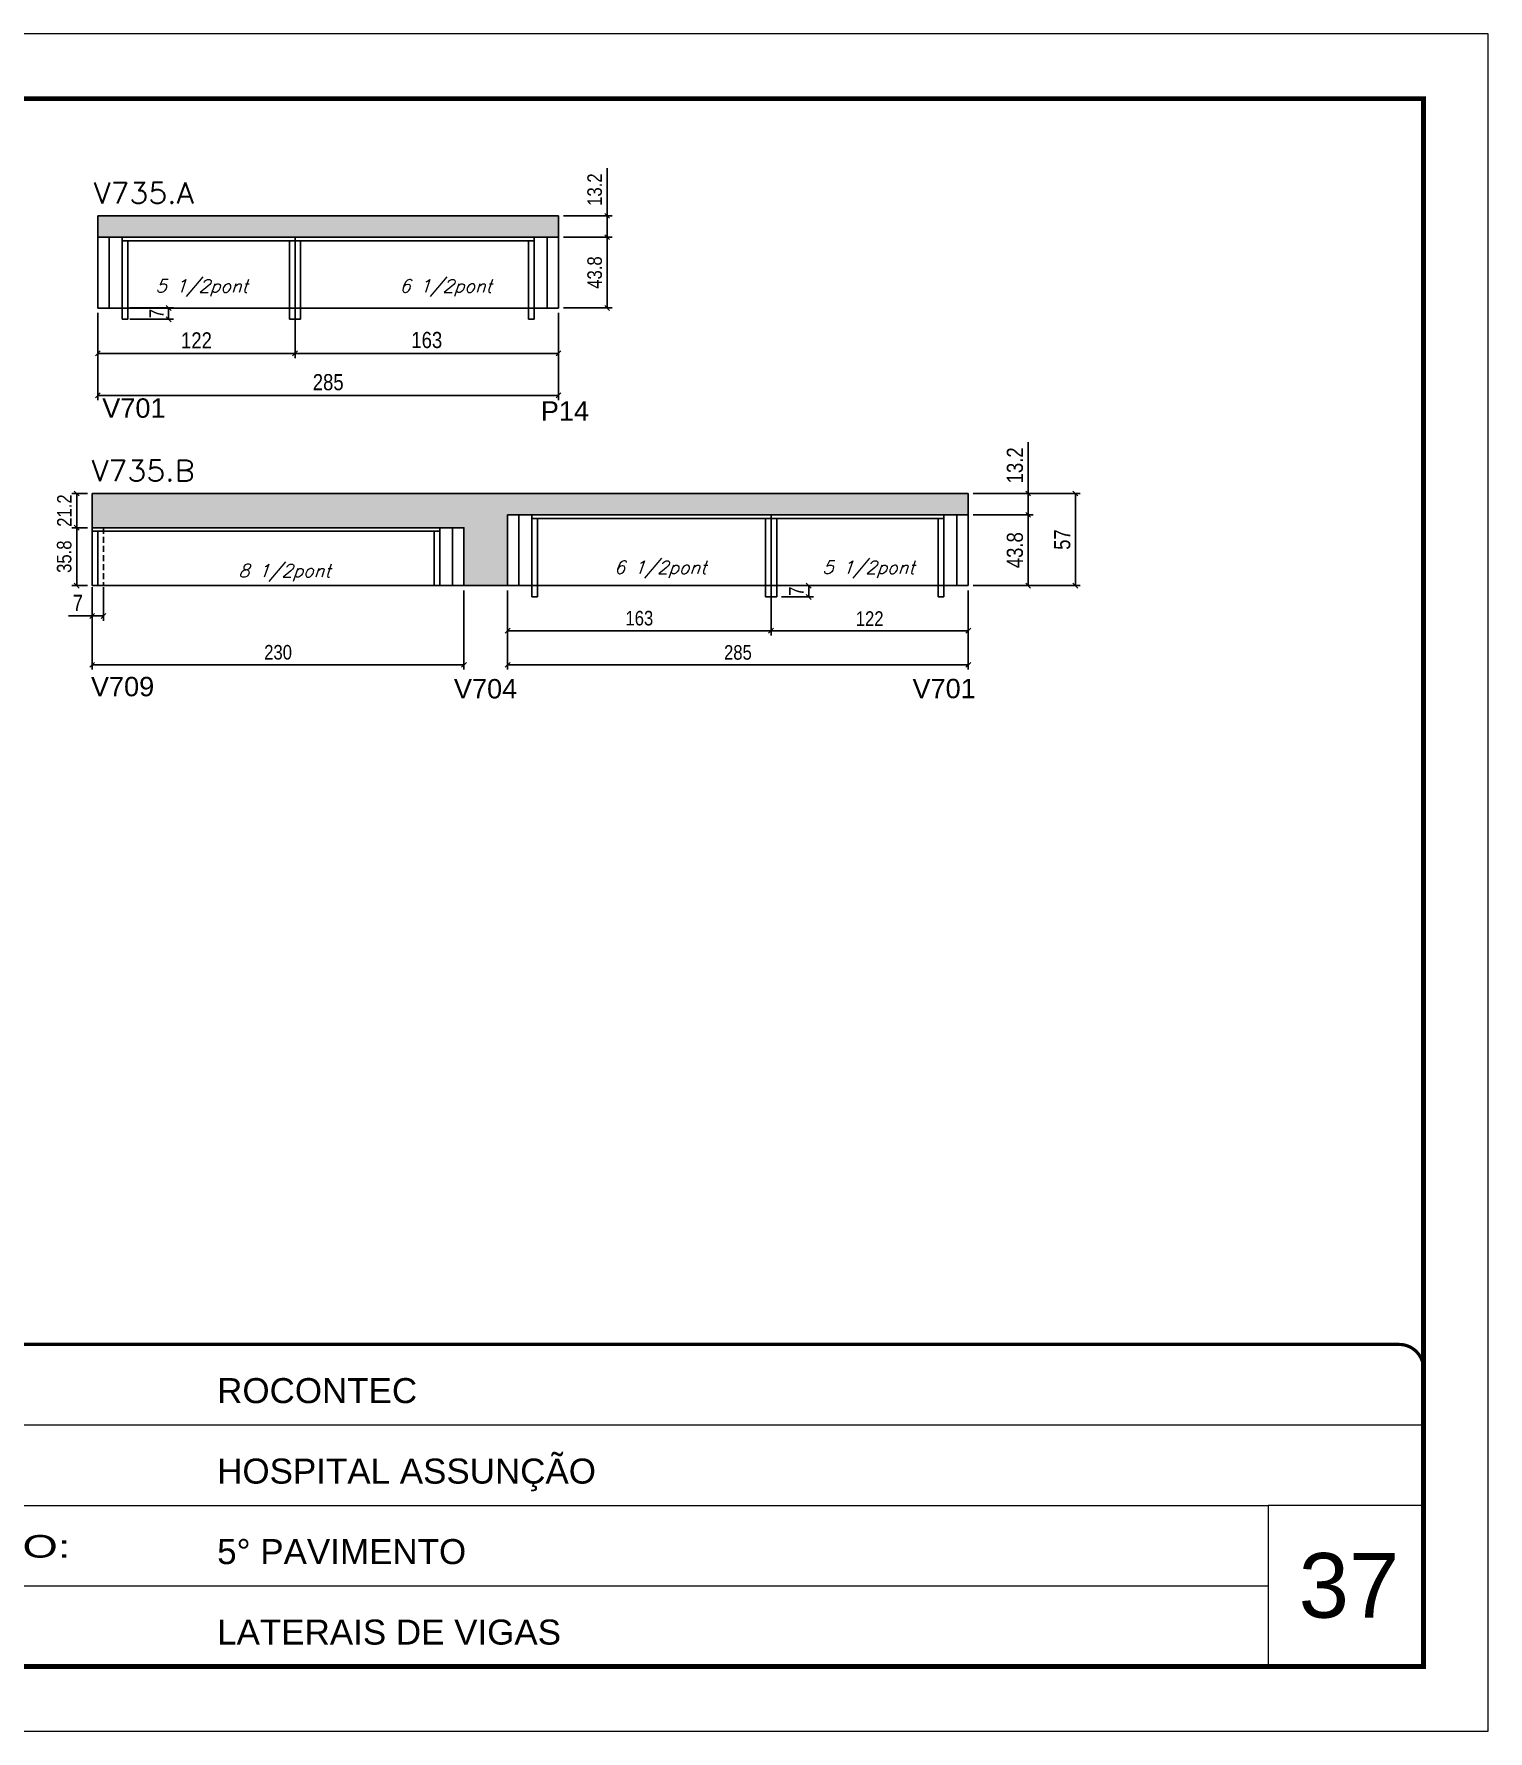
# Model space of a CAD drawing. Extents: x -20960 to -5926, y -2106 to 21915.
# Drawn here: x -11622 to -10722, y 10528 to 11578 of the extents above; entities that cross this region are included whole.
import ezdxf

# ---------------------------------------------------------------- set-up
doc = ezdxf.new("R2010")
doc.units = 0
for name, pattern in [('CONTINUO', [0]), ('DASHED', [0.75, 0.5, -0.25]), ('HIDDEN', [0.375, 0.25, -0.125])]:
    doc.linetypes.add(name, pattern=pattern)
for name, color, linetype in [('5', 5, 'Continuous'), ('COTA', 241, 'Continuous'), ('Painéis', 200, 'Continuous'), ('SARR_2.2x7', 40, 'Continuous'), ('SARR_3.5x7', 81, 'Continuous'), ('texto', 7, 'Continuous')]:
    doc.layers.add(name, color=color, linetype=linetype)
for name, color, linetype, lineweight in [('CARIMBO', 255, 'Continuous', 9), ('Folhas', 255, 'Continuous', 9), ('SARRAFO DE PRESSAO', 251, 'DASHED', 9), ('Texto Seção', 7, 'Continuous', 15)]:
    doc.layers.add(name, color=color, linetype=linetype, lineweight=lineweight)
doc.styles.add('ARIAL', font='arial.ttf')
doc.styles.add('COTA TECNICA', font='techl___.ttf', dxfattribs={"height": 10})
doc.styles.add('COTA TECNICA-50', font='techl___.ttf', dxfattribs={"height": 9})
doc.styles.add('REGUA-120', font='ROMANS.shx', dxfattribs={"height": 15})
doc.styles.add('Romans', font='romans.shx')
doc.styles.get("Standard").update_dxf_attribs({"font": 'arial.ttf'})
doc.styles.add('Tecnologia', font='')
doc.styles.get('Tecnologia').set_extended_font_data('Forgotten Futurist')
doc.dimstyles.new('COTA PAINEL-50', dxfattribs={"dimtxt": 9, "dimasz": 3, "dimexe": 3, "dimexo": 3, "dimgap": 3, "dimtad": 1, "dimdec": 1, "dimzin": 12, "dimdsep": 46, "dimtxsty": 'COTA TECNICA-50', "dimblk1": 'OBLIQUE', "dimblk2": 'OBLIQUE', "dimsah": 1, "dimcen": 0.9, "dimclrd": 4, "dimclre": 4, "dimclrt": 240, "dimadec": 1, "dimazin": 3, "dimtfac": 1, "dimtdec": 1, "dimtmove": 0, "dimatfit": 3, "dimfxl": 1, "dimtolj": 1, "dimtzin": 12, "dimarcsym": 0})
doc.dimstyles.new('PAINEL', dxfattribs={"dimtxt": 10, "dimasz": 3, "dimexe": 3, "dimexo": 3, "dimgap": 3, "dimtad": 1, "dimdec": 1, "dimzin": 12, "dimdsep": 46, "dimtxsty": 'COTA TECNICA', "dimblk1": 'OBLIQUE', "dimblk2": 'OBLIQUE', "dimsah": 1, "dimcen": 0.9, "dimclrd": 4, "dimclre": 4, "dimclrt": 240, "dimadec": 1, "dimazin": 3, "dimtfac": 1, "dimtdec": 1, "dimtmove": 0, "dimatfit": 3, "dimfxl": 1, "dimtolj": 1, "dimtzin": 12, "dimarcsym": 0})

# ---------------------------------------------------------------- blocks, each defined once
blk = doc.blocks.new('9999999999')
at = {"color": 30, "linetype": 'CONTINUO'}
for p, q in [((98564.6, 34379.6), (99584, 34379.6)), ((98564.6, 34329.8), (99488, 34329.8)), ((99584, 34329.8), (99488, 34329.8)), ((99488, 34329.8), (99488, 34230.2)), ((98564.6, 34280), (99488, 34280))]:
    blk.add_line(p, q, dxfattribs=at)
at = {"color": 30, "linetype": 'CONTINUO', "const_width": 2}
blk.add_lwpolyline([(99584, 34230.2), (99584, 34414.4, 0.414214), (99569, 34429.4), (98229, 34429.4, 0.414214), (98214, 34414.4), (98214, 34245.2, 0.414214), (98229, 34230.2), (99584, 34230.2)], format="xyb", dxfattribs=at)
at = {"layer": 'Folhas'}
blk.add_lwpolyline([(98139, 34190.2), (99624, 34190.2), (99624, 35240.2), (98139, 35240.2)], close=True, dxfattribs=at)
at = {"layer": 'Folhas', "color": 30, "const_width": 3}
blk.add_lwpolyline([(98214, 34230.2), (99584, 34230.2), (99584, 35200.2), (98214, 35200.2)], close=True, dxfattribs=at)
at = {"color": 7, "linetype": 'Continuous', "ltscale": 5, "style": 'ARIAL'}
for s, height, p in [('ROCONTEC', 15.48, (98837.7, 34393.1)), ('HOSPITAL ASSUNÇÃO', 15.483, (98837.7, 34343.3)), ('5° PAVIMENTO', 15.483, (98837.7, 34293.5)), ('LATERAIS DE VIGAS', 15.483, (98837.7, 34243.7))]:
    blk.add_text(s, height=height, dxfattribs=at).set_placement(p)
at = {"layer": 'Folhas', "color": 7, "style": 'Tecnologia', "width": 1.5}
blk.add_text('PAVIMENTO:', height=14, dxfattribs=at).set_placement((98573.7, 34297.5))
blk = doc.blocks.new('_Oblique')
at = {"color": 0, "linetype": 'ByBlock', "lineweight": -2}
blk.add_line((-0.5, -0.5), (0.5, 0.5), dxfattribs=at)
blk = doc.blocks.new('*D1249')
at = {"layer": 'COTA', "color": 4, "lineweight": -2, "ltscale": 25, "transparency": 16777216}
for p, q in [((-11582.1, 11405.7), (-11582.1, 11351.6)), ((-11297.1, 11405.7), (-11297.1, 11351.6)), ((-11297.1, 11354.6), (-11582.1, 11354.6))]:
    blk.add_line(p, q, dxfattribs=at)
at = {"layer": 'Defpoints', "color": 0, "ltscale": 25, "transparency": 16777216}
for p in [(-11582.1, 11408.7), (-11297.1, 11408.7), (-11582.1, 11354.6)]:
    blk.add_point(p, dxfattribs=at)
at = {"layer": 'COTA', "color": 4, "lineweight": -2, "ltscale": 25, "transparency": 16777216, "xscale": 3, "yscale": 3, "zscale": 3, "rotation": 180}
blk.add_blockref('_Oblique', (-11582.1, 11354.6), dxfattribs=at)
at = {"layer": 'COTA', "color": 4, "lineweight": -2, "ltscale": 25, "transparency": 16777216, "xscale": 3, "yscale": 3, "zscale": 3}
blk.add_blockref('_Oblique', (-11297.1, 11354.6), dxfattribs=at)
at = {"layer": 'COTA', "color": 240, "ltscale": 25, "transparency": 16777216, "insert": (-11439.6, 11362.7), "char_height": 10, "attachment_point": 5, "style": 'COTA TECNICA'}
blk.add_mtext('\\A1;285', dxfattribs=at)
blk = doc.blocks.new('*D1243')
at = {"layer": 'COTA', "color": 4, "lineweight": -2, "ltscale": 25, "transparency": 16777216}
for p, q in [((-11460.1, 11405.7), (-11460.1, 11377.6)), ((-11582.1, 11380.6), (-11460.1, 11380.6)), ((-11582.1, 11378.7), (-11582.1, 11377.6))]:
    blk.add_line(p, q, dxfattribs=at)
at = {"layer": 'Defpoints', "color": 0, "ltscale": 25, "transparency": 16777216}
for p in [(-11460.1, 11408.7), (-11582.1, 11381.7), (-11460.1, 11380.6)]:
    blk.add_point(p, dxfattribs=at)
at = {"layer": 'COTA', "color": 4, "lineweight": -2, "ltscale": 25, "transparency": 16777216, "xscale": 3, "yscale": 3, "zscale": 3, "rotation": 180}
blk.add_blockref('_Oblique', (-11582.1, 11380.6), dxfattribs=at)
at = {"layer": 'COTA', "color": 4, "lineweight": -2, "ltscale": 25, "transparency": 16777216, "xscale": 3, "yscale": 3, "zscale": 3}
blk.add_blockref('_Oblique', (-11460.1, 11380.6), dxfattribs=at)
at = {"layer": 'COTA', "color": 240, "ltscale": 25, "transparency": 16777216, "insert": (-11521.1, 11388.6), "char_height": 10, "attachment_point": 5, "style": 'COTA TECNICA'}
blk.add_mtext('\\A1;122', dxfattribs=at)
blk = doc.blocks.new('*D1244')
at = {"layer": 'COTA', "color": 4, "lineweight": -2, "ltscale": 25, "transparency": 16777216}
for p, q in [((-11460.1, 11405.7), (-11460.1, 11377.6)), ((-11297.1, 11405.7), (-11297.1, 11377.6)), ((-11460.1, 11380.6), (-11297.1, 11380.6))]:
    blk.add_line(p, q, dxfattribs=at)
at = {"layer": 'Defpoints', "color": 0, "ltscale": 25, "transparency": 16777216}
for p in [(-11460.1, 11408.7), (-11297.1, 11408.7), (-11297.1, 11380.6)]:
    blk.add_point(p, dxfattribs=at)
at = {"layer": 'COTA', "color": 4, "lineweight": -2, "ltscale": 25, "transparency": 16777216, "xscale": 3, "yscale": 3, "zscale": 3, "rotation": 180}
blk.add_blockref('_Oblique', (-11460.1, 11380.6), dxfattribs=at)
at = {"layer": 'COTA', "color": 4, "lineweight": -2, "ltscale": 25, "transparency": 16777216, "xscale": 3, "yscale": 3, "zscale": 3}
blk.add_blockref('_Oblique', (-11297.1, 11380.6), dxfattribs=at)
at = {"layer": 'COTA', "color": 240, "ltscale": 25, "transparency": 16777216, "insert": (-11378.6, 11388.8), "char_height": 10, "attachment_point": 5, "style": 'COTA TECNICA'}
blk.add_mtext('\\A1;163', dxfattribs=at)
blk = doc.blocks.new('*D1252')
at = {"layer": 'COTA', "color": 4, "lineweight": -2, "transparency": 16777216}
for p, q in [((-11294.1, 11452.5), (-11264, 11452.5)), ((-11267, 11408.7), (-11267, 11452.5)), ((-11294.1, 11408.7), (-11264, 11408.7))]:
    blk.add_line(p, q, dxfattribs=at)
at = {"layer": 'Defpoints', "color": 0, "transparency": 16777216}
for p in [(-11297.1, 11452.5), (-11267, 11452.5), (-11297.1, 11408.7)]:
    blk.add_point(p, dxfattribs=at)
at = {"layer": 'COTA', "color": 4, "lineweight": -2, "transparency": 16777216, "xscale": 3, "yscale": 3, "zscale": 3}
for p, rotation in [((-11267, 11452.5), 90), ((-11267, 11408.7), 270)]:
    blk.add_blockref('_Oblique', p, dxfattribs=dict(at, rotation=rotation))
at = {"layer": 'COTA', "color": 240, "transparency": 16777216, "insert": (-11274.7, 11430.6), "char_height": 9, "attachment_point": 5, "rotation": 90, "style": 'COTA TECNICA-50'}
blk.add_mtext('\\A1;43.8', dxfattribs=at)
blk = doc.blocks.new('*D1253')
at = {"layer": 'COTA', "color": 4, "lineweight": -2, "transparency": 16777216}
for p, q in [((-11267, 11465.7), (-11267, 11495.1)), ((-11294.1, 11465.7), (-11264, 11465.7)), ((-11267, 11452.5), (-11267, 11465.7)), ((-11294.1, 11452.5), (-11264, 11452.5))]:
    blk.add_line(p, q, dxfattribs=at)
at = {"layer": 'Defpoints', "color": 0, "transparency": 16777216}
for p in [(-11297.1, 11465.7), (-11267, 11465.7), (-11297.1, 11452.5)]:
    blk.add_point(p, dxfattribs=at)
at = {"layer": 'COTA', "color": 4, "lineweight": -2, "transparency": 16777216, "xscale": 3, "yscale": 3, "zscale": 3}
for p, rotation in [((-11267, 11465.7), 90), ((-11267, 11452.5), 270)]:
    blk.add_blockref('_Oblique', p, dxfattribs=dict(at, rotation=rotation))
at = {"layer": 'COTA', "color": 240, "transparency": 16777216, "insert": (-11274.7, 11481.9), "char_height": 9, "attachment_point": 5, "rotation": 90, "style": 'COTA TECNICA-50'}
blk.add_mtext('\\A1;13.2', dxfattribs=at)
blk = doc.blocks.new('*D1254')
at = {"layer": 'COTA', "color": 4, "lineweight": -2, "transparency": 16777216}
for p, q in [((-11562.4, 11408.7), (-11535.3, 11408.7)), ((-11538.3, 11401.7), (-11538.3, 11408.7)), ((-11562.4, 11401.7), (-11535.3, 11401.7))]:
    blk.add_line(p, q, dxfattribs=at)
at = {"layer": 'Defpoints', "color": 0, "transparency": 16777216}
for p in [(-11565.4, 11408.7), (-11538.3, 11408.7), (-11565.4, 11401.7)]:
    blk.add_point(p, dxfattribs=at)
at = {"layer": 'COTA', "color": 4, "lineweight": -2, "transparency": 16777216, "xscale": 3, "yscale": 3, "zscale": 3}
for p, rotation in [((-11538.3, 11408.7), 90), ((-11538.3, 11401.7), 270)]:
    blk.add_blockref('_Oblique', p, dxfattribs=dict(at, rotation=rotation))
at = {"layer": 'COTA', "color": 240, "transparency": 16777216, "insert": (-11545.8, 11405.2), "char_height": 9, "attachment_point": 5, "rotation": 90, "style": 'COTA TECNICA-50'}
blk.add_mtext('\\A1;7', dxfattribs=at)
blk = doc.blocks.new('*D1255')
at = {"layer": 'COTA', "color": 4, "lineweight": -2, "ltscale": 25, "transparency": 16777216}
for p, q in [((-11040.6, 11280.7), (-11003.5, 11280.7)), ((-11006.5, 11280.7), (-11006.5, 11236.9)), ((-11040.6, 11236.9), (-11003.5, 11236.9))]:
    blk.add_line(p, q, dxfattribs=at)
at = {"layer": 'Defpoints', "color": 0, "ltscale": 25, "transparency": 16777216}
for p in [(-11043.6, 11280.7), (-11043.6, 11236.9), (-11006.5, 11236.9)]:
    blk.add_point(p, dxfattribs=at)
at = {"layer": 'COTA', "color": 4, "lineweight": -2, "ltscale": 25, "transparency": 16777216, "xscale": 3, "yscale": 3, "zscale": 3}
for p, rotation in [((-11006.5, 11280.7), 90), ((-11006.5, 11236.9), 270)]:
    blk.add_blockref('_Oblique', p, dxfattribs=dict(at, rotation=rotation))
at = {"layer": 'COTA', "color": 240, "ltscale": 25, "transparency": 16777216, "insert": (-11014.7, 11258.8), "char_height": 10, "attachment_point": 5, "rotation": 90, "style": 'COTA TECNICA'}
blk.add_mtext('\\A1;43.8', dxfattribs=at)
blk = doc.blocks.new('*D1256')
at = {"layer": 'COTA', "color": 4, "lineweight": -2, "ltscale": 25, "transparency": 16777216}
for p, q in [((-11006.5, 11293.9), (-11006.5, 11325.6)), ((-11040.6, 11293.9), (-11003.5, 11293.9)), ((-11006.5, 11280.7), (-11006.5, 11293.9)), ((-11040.6, 11280.7), (-11003.5, 11280.7))]:
    blk.add_line(p, q, dxfattribs=at)
at = {"layer": 'Defpoints', "color": 0, "ltscale": 25, "transparency": 16777216}
for p in [(-11043.6, 11293.9), (-11006.5, 11293.9), (-11043.6, 11280.7)]:
    blk.add_point(p, dxfattribs=at)
at = {"layer": 'COTA', "color": 4, "lineweight": -2, "ltscale": 25, "transparency": 16777216, "xscale": 3, "yscale": 3, "zscale": 3}
for p, rotation in [((-11006.5, 11293.9), 90), ((-11006.5, 11280.7), 270)]:
    blk.add_blockref('_Oblique', p, dxfattribs=dict(at, rotation=rotation))
at = {"layer": 'COTA', "color": 240, "ltscale": 25, "transparency": 16777216, "insert": (-11014.7, 11311.3), "char_height": 10, "attachment_point": 5, "rotation": 90, "style": 'COTA TECNICA'}
blk.add_mtext('\\A1;13.2', dxfattribs=at)
blk = doc.blocks.new('*D1257')
at = {"layer": 'COTA', "color": 4, "lineweight": -2, "ltscale": 25, "transparency": 16777216}
for p, q in [((-11040.6, 11293.9), (-10974.3, 11293.9)), ((-10977.3, 11293.9), (-10977.3, 11236.9)), ((-11040.6, 11236.9), (-10974.3, 11236.9))]:
    blk.add_line(p, q, dxfattribs=at)
at = {"layer": 'Defpoints', "color": 0, "ltscale": 25, "transparency": 16777216}
for p in [(-11043.6, 11293.9), (-11043.6, 11236.9), (-10977.3, 11236.9)]:
    blk.add_point(p, dxfattribs=at)
at = {"layer": 'COTA', "color": 4, "lineweight": -2, "ltscale": 25, "transparency": 16777216, "xscale": 3, "yscale": 3, "zscale": 3}
for p, rotation in [((-10977.3, 11293.9), 90), ((-10977.3, 11236.9), 270)]:
    blk.add_blockref('_Oblique', p, dxfattribs=dict(at, rotation=rotation))
at = {"layer": 'COTA', "color": 240, "ltscale": 25, "transparency": 16777216, "insert": (-10985.4, 11265.4), "char_height": 10, "attachment_point": 5, "rotation": 90, "style": 'COTA TECNICA'}
blk.add_mtext('\\A1;57', dxfattribs=at)
blk = doc.blocks.new('*D1258')
at = {"layer": 'COTA', "color": 4, "lineweight": -2, "transparency": 16777216}
for p, q in [((-11588.6, 11272.7), (-11598.2, 11272.7)), ((-11595.2, 11236.9), (-11595.2, 11272.7)), ((-11588.6, 11236.9), (-11598.2, 11236.9))]:
    blk.add_line(p, q, dxfattribs=at)
at = {"layer": 'Defpoints', "color": 0, "transparency": 16777216}
for p in [(-11595.2, 11272.7), (-11585.6, 11272.7), (-11585.6, 11236.9)]:
    blk.add_point(p, dxfattribs=at)
at = {"layer": 'COTA', "color": 4, "lineweight": -2, "transparency": 16777216, "xscale": 3, "yscale": 3, "zscale": 3}
for p, rotation in [((-11595.2, 11272.7), 90), ((-11595.2, 11236.9), 270)]:
    blk.add_blockref('_Oblique', p, dxfattribs=dict(at, rotation=rotation))
at = {"layer": 'COTA', "color": 240, "transparency": 16777216, "insert": (-11602.9, 11254.8), "char_height": 9, "attachment_point": 5, "rotation": 90, "style": 'COTA TECNICA-50'}
blk.add_mtext('\\A1;35.8', dxfattribs=at)
blk = doc.blocks.new('*D1259')
at = {"layer": 'COTA', "color": 4, "lineweight": -2, "transparency": 16777216}
for p, q in [((-11585.6, 11233.9), (-11585.6, 11184.9)), ((-11355.6, 11233.9), (-11355.6, 11184.9)), ((-11585.6, 11187.9), (-11355.6, 11187.9))]:
    blk.add_line(p, q, dxfattribs=at)
at = {"layer": 'Defpoints', "color": 0, "transparency": 16777216}
for p in [(-11585.6, 11236.9), (-11355.6, 11236.9), (-11355.6, 11187.9)]:
    blk.add_point(p, dxfattribs=at)
at = {"layer": 'COTA', "color": 4, "lineweight": -2, "transparency": 16777216, "xscale": 3, "yscale": 3, "zscale": 3, "rotation": 180}
blk.add_blockref('_Oblique', (-11585.6, 11187.9), dxfattribs=at)
at = {"layer": 'COTA', "color": 4, "lineweight": -2, "transparency": 16777216, "xscale": 3, "yscale": 3, "zscale": 3}
blk.add_blockref('_Oblique', (-11355.6, 11187.9), dxfattribs=at)
at = {"layer": 'COTA', "color": 240, "transparency": 16777216, "insert": (-11470.6, 11195.6), "char_height": 9, "attachment_point": 5, "style": 'COTA TECNICA-50'}
blk.add_mtext('\\A1;230', dxfattribs=at)
blk = doc.blocks.new('*D1260')
at = {"layer": 'COTA', "color": 4, "lineweight": -2, "transparency": 16777216}
for p, q in [((-11328.6, 11233.9), (-11328.6, 11206)), ((-11165.6, 11233.9), (-11165.6, 11206)), ((-11328.6, 11209), (-11165.6, 11209))]:
    blk.add_line(p, q, dxfattribs=at)
at = {"layer": 'Defpoints', "color": 0, "transparency": 16777216}
for p in [(-11328.6, 11236.9), (-11165.6, 11236.9), (-11165.6, 11209)]:
    blk.add_point(p, dxfattribs=at)
at = {"layer": 'COTA', "color": 4, "lineweight": -2, "transparency": 16777216, "xscale": 3, "yscale": 3, "zscale": 3, "rotation": 180}
blk.add_blockref('_Oblique', (-11328.6, 11209), dxfattribs=at)
at = {"layer": 'COTA', "color": 4, "lineweight": -2, "transparency": 16777216, "xscale": 3, "yscale": 3, "zscale": 3}
blk.add_blockref('_Oblique', (-11165.6, 11209), dxfattribs=at)
at = {"layer": 'COTA', "color": 240, "transparency": 16777216, "insert": (-11247.1, 11216.7), "char_height": 9, "attachment_point": 5, "style": 'COTA TECNICA-50'}
blk.add_mtext('\\A1;163', dxfattribs=at)
blk = doc.blocks.new('*D1261')
at = {"layer": 'COTA', "color": 4, "lineweight": -2, "transparency": 16777216}
for p, q in [((-11165.6, 11233.9), (-11165.6, 11206)), ((-11043.6, 11233.9), (-11043.6, 11206)), ((-11165.6, 11209), (-11043.6, 11209))]:
    blk.add_line(p, q, dxfattribs=at)
at = {"layer": 'Defpoints', "color": 0, "transparency": 16777216}
for p in [(-11165.6, 11236.9), (-11043.6, 11236.9), (-11043.6, 11209)]:
    blk.add_point(p, dxfattribs=at)
at = {"layer": 'COTA', "color": 4, "lineweight": -2, "transparency": 16777216, "xscale": 3, "yscale": 3, "zscale": 3, "rotation": 180}
blk.add_blockref('_Oblique', (-11165.6, 11209), dxfattribs=at)
at = {"layer": 'COTA', "color": 4, "lineweight": -2, "transparency": 16777216, "xscale": 3, "yscale": 3, "zscale": 3}
blk.add_blockref('_Oblique', (-11043.6, 11209), dxfattribs=at)
at = {"layer": 'COTA', "color": 240, "transparency": 16777216, "insert": (-11104.6, 11216.5), "char_height": 9, "attachment_point": 5, "style": 'COTA TECNICA-50'}
blk.add_mtext('\\A1;122', dxfattribs=at)
blk = doc.blocks.new('*D1246')
at = {"layer": 'COTA', "color": 4, "lineweight": -2, "transparency": 16777216}
for p, q in [((-11328.6, 11233.9), (-11328.6, 11184.9)), ((-11043.6, 11233.9), (-11043.6, 11184.9)), ((-11328.6, 11187.9), (-11043.6, 11187.9))]:
    blk.add_line(p, q, dxfattribs=at)
at = {"layer": 'Defpoints', "color": 0, "transparency": 16777216}
for p in [(-11328.6, 11236.9), (-11043.6, 11236.9), (-11043.6, 11187.9)]:
    blk.add_point(p, dxfattribs=at)
at = {"layer": 'COTA', "color": 4, "lineweight": -2, "transparency": 16777216, "xscale": 3, "yscale": 3, "zscale": 3, "rotation": 180}
blk.add_blockref('_Oblique', (-11328.6, 11187.9), dxfattribs=at)
at = {"layer": 'COTA', "color": 4, "lineweight": -2, "transparency": 16777216, "xscale": 3, "yscale": 3, "zscale": 3}
blk.add_blockref('_Oblique', (-11043.6, 11187.9), dxfattribs=at)
at = {"layer": 'COTA', "color": 240, "transparency": 16777216, "insert": (-11186.1, 11195.5), "char_height": 9, "attachment_point": 5, "style": 'COTA TECNICA-50'}
blk.add_mtext('\\A1;285', dxfattribs=at)
blk = doc.blocks.new('*D1262')
at = {"layer": 'COTA', "color": 4, "lineweight": -2, "transparency": 16777216}
for p, q in [((-11588.6, 11293.9), (-11598.2, 11293.9)), ((-11595.2, 11272.7), (-11595.2, 11293.9)), ((-11588.6, 11272.7), (-11598.2, 11272.7))]:
    blk.add_line(p, q, dxfattribs=at)
at = {"layer": 'Defpoints', "color": 0, "transparency": 16777216}
for p in [(-11595.2, 11293.9), (-11585.6, 11293.9), (-11585.6, 11272.7)]:
    blk.add_point(p, dxfattribs=at)
at = {"layer": 'COTA', "color": 4, "lineweight": -2, "transparency": 16777216, "xscale": 3, "yscale": 3, "zscale": 3}
for p, rotation in [((-11595.2, 11293.9), 90), ((-11595.2, 11272.7), 270)]:
    blk.add_blockref('_Oblique', p, dxfattribs=dict(at, rotation=rotation))
at = {"layer": 'COTA', "color": 240, "transparency": 16777216, "insert": (-11602.8, 11283.3), "char_height": 9, "attachment_point": 5, "rotation": 90, "style": 'COTA TECNICA-50'}
blk.add_mtext('\\A1;21.2', dxfattribs=at)
blk = doc.blocks.new('*D1247')
at = {"layer": 'COTA', "color": 4, "linetype": 'ByBlock', "lineweight": -2, "transparency": 16777216}
for p, q in [((-11585.6, 11236), (-11585.6, 11215.1)), ((-11578.6, 11236), (-11578.6, 11215.1)), ((-11585.6, 11218.1), (-11600.3, 11218.1)), ((-11578.6, 11218.1), (-11585.6, 11218.1))]:
    blk.add_line(p, q, dxfattribs=at)
at = {"layer": 'Defpoints', "color": 0, "linetype": 'ByBlock', "transparency": 16777216}
for p in [(-11585.6, 11239), (-11578.6, 11239), (-11585.6, 11218.1)]:
    blk.add_point(p, dxfattribs=at)
at = {"layer": 'COTA', "color": 4, "linetype": 'ByBlock', "lineweight": -2, "transparency": 16777216, "xscale": 3, "yscale": 3, "zscale": 3, "rotation": 180}
blk.add_blockref('_Oblique', (-11585.6, 11218.1), dxfattribs=at)
at = {"layer": 'COTA', "color": 4, "linetype": 'ByBlock', "lineweight": -2, "transparency": 16777216, "xscale": 3, "yscale": 3, "zscale": 3}
blk.add_blockref('_Oblique', (-11578.6, 11218.1), dxfattribs=at)
at = {"layer": 'COTA', "color": 240, "linetype": 'ByBlock', "transparency": 16777216, "insert": (-11594.5, 11226.2), "char_height": 10, "attachment_point": 5, "style": 'COTA TECNICA'}
blk.add_mtext('\\A1;7', dxfattribs=at)
blk = doc.blocks.new('*D1263')
at = {"layer": 'COTA', "color": 4, "lineweight": -2, "transparency": 16777216}
for p, q in [((-11159.1, 11236.9), (-11139.3, 11236.9)), ((-11142.3, 11229.9), (-11142.3, 11236.9)), ((-11159.1, 11229.9), (-11139.3, 11229.9))]:
    blk.add_line(p, q, dxfattribs=at)
at = {"layer": 'Defpoints', "color": 0, "transparency": 16777216}
for p in [(-11162.1, 11236.9), (-11142.3, 11236.9), (-11162.1, 11229.9)]:
    blk.add_point(p, dxfattribs=at)
at = {"layer": 'COTA', "color": 4, "lineweight": -2, "transparency": 16777216, "xscale": 3, "yscale": 3, "zscale": 3}
for p, rotation in [((-11142.3, 11236.9), 90), ((-11142.3, 11229.9), 270)]:
    blk.add_blockref('_Oblique', p, dxfattribs=dict(at, rotation=rotation))
at = {"layer": 'COTA', "color": 240, "transparency": 16777216, "insert": (-11149.9, 11233.4), "char_height": 9, "attachment_point": 5, "rotation": 90, "style": 'COTA TECNICA-50'}
blk.add_mtext('\\A1;7', dxfattribs=at)

msp = doc.modelspace()

# ---------------------------------------------------------------- hatches: boundary and pattern name
at = {"layer": 'COTA', "linetype": 'ByBlock'}
h = msp.add_hatch(dxfattribs=at)
h.set_pattern_fill('AR-CONC', color=256, scale=0.03)
h.set_pattern_definition([(50, (-4768.5, -5742.8755), (5.4655401, -0.4781726), [0.5715, -6.2865]), (355, (-4768.5, -5742.8755), (-1.0573026, 5.7317054), [0.4572, -5.0292175]), (100.451445, (-4768.0445, -5742.9154), (4.4082374, 5.2535326), [0.4857003, -5.3427073]), (46.1842, (-4768.5, -5741.3515), (8.1323712, -1.2612698), [0.85725, -9.42975]), (96.63556, (-4767.822, -5741.457), (7.122124, 7.4227837), [0.7285507, -8.0140682]), (351.18415, (-4768.5, -5741.3515), (7.122124, 7.4227837), [0.685799, -7.543792]), (21, (-4767.738, -5741.7325), (4.5484317, -3.067956), [0.5715, -6.2865]), (326, (-4767.738, -5741.7325), (1.8540609, 5.525639), [0.4572, -5.0292]), (71.451445, (-4767.359, -5741.988), (6.4024926, 2.457683), [0.4857003, -5.3426981]), (37.5, (-4768.5, -5742.8755), (0.0926581, 2.53665117), [0, -4.96824, 0, -5.1054, 0, -5.04825]), (7.5, (-4768.5, -5742.8755), (2.00458988, 3.00541724), [0, -2.91084, 0, -4.85394, 0, -1.92405]), (327.5, (-4770.1993, -5742.8755), (4.06771786, -0.17186232), [0, -1.905, 0, -5.9436, 0, -7.8867]), (317.5, (-4770.9613, -5742.8755), (4.44387544, 0.7627947), [0, -2.4765, 0, -3.94716, 0, -5.6007])])
h.paths.add_polyline_path([(-11297.13, 11452.45), (-11297.13, 11465.65), (-11582.13, 11465.65), (-11582.13, 11452.45)])
h = msp.add_hatch(dxfattribs=at)
h.set_pattern_fill('AR-CONC', color=256, scale=0.03)
h.set_pattern_definition([(50, (-152182.146, -13858.719), (5.46554007, -0.47817257), [0.5715, -6.2865]), (355, (-152182.146, -13858.719), (-1.05730264, 5.73170536), [0.4572, -5.02921753]), (100.4514447, (-152181.6905, -13858.759), (4.40823741, 5.25353256), [0.48570026, -5.34270734]), (46.1842, (-152182.146, -13857.195), (8.13237123, -1.26126984), [0.85725, -9.42975]), (96.6355576, (-152181.468, -13857.3), (7.122124, 7.42278374), [0.7285507, -8.01406824]), (351.184151, (-152182.146, -13857.195), (7.122124, 7.42278374), [0.685799, -7.54379196]), (21, (-152181.384, -13857.576), (4.54843174, -3.06795595), [0.5715, -6.2865]), (326, (-152181.384, -13857.576), (1.85406085, 5.52563898), [0.4572, -5.0292]), (71.451445, (-152181.005, -13857.8317), (6.40249258, 2.45768307), [0.48570026, -5.34269813]), (37.5, (-152182.146, -13858.719), (0.092658098, 2.536651166), [0, -4.96824, 0, -5.1054, 0, -5.04825]), (7.5, (-152182.146, -13858.719), (2.004589875, 3.005417245), [0, -2.91084, 0, -4.85394, 0, -1.92405]), (327.5, (-152183.8452, -13858.719), (4.067717855, -0.17186232), [0, -1.905, 0, -5.9436, 0, -7.8867]), (317.5, (-152184.6072, -13858.719), (4.44387544, 0.76279473), [0, -2.4765, 0, -3.94716, 0, -5.6007])])
h.paths.add_polyline_path([(-11585.61, 11272.7), (-11355.61, 11272.7), (-11355.61, 11236.9), (-11328.61, 11236.9), (-11328.61, 11280.7), (-11043.61, 11280.7), (-11043.61, 11293.9), (-11585.61, 11293.9)])

# ---------------------------------------------------------------- linework, layer by layer
for p, q in [((-11582.13, 11465.65), (-11297.13, 11465.65)), ((-11582.13, 11452.45), (-11582.13, 11465.65)), ((-11043.61, 11293.9), (-11585.61, 11293.9)), ((-11585.61, 11272.7), (-11585.61, 11293.9)), ((-11043.61, 11280.7), (-11043.61, 11293.9)), ((-11355.61, 11236.9), (-11328.61, 11236.9))]:
    msp.add_line(p, q, dxfattribs=at)
at = {"layer": 'Painéis'}
for p, q in [((-11297.13, 11452.45), (-11297.13, 11465.65)), ((-11582.13, 11452.45), (-11297.13, 11452.45)), ((-11582.13, 11408.65), (-11297.13, 11408.65)), ((-11043.61, 11280.7), (-11328.61, 11280.7)), ((-11043.61, 11236.9), (-11328.61, 11236.9))]:
    msp.add_line(p, q, dxfattribs=at)
at = {"layer": 'Painéis', "ltscale": 25}
for p, q in [((-11582.13, 11408.65), (-11582.13, 11452.45)), ((-11460.13, 11408.65), (-11460.13, 11452.45)), ((-11297.13, 11408.65), (-11297.13, 11452.45)), ((-11328.61, 11236.9), (-11328.61, 11280.7)), ((-11165.61, 11236.9), (-11165.61, 11280.7)), ((-11043.61, 11236.9), (-11043.61, 11280.7))]:
    msp.add_line(p, q, dxfattribs=at)
at = {"layer": 'Painéis'}
msp.add_lwpolyline([(-11585.61, 11272.7), (-11355.61, 11272.7), (-11355.61, 11236.9), (-11585.61, 11236.9)], close=True, dxfattribs=at)
at = {"layer": 'SARR_2.2x7', "linetype": 'Continuous'}
for p, q in [((-11575.13, 11408.65), (-11575.13, 11452.45)), ((-11567.13, 11450.25), (-11460.13, 11450.25)), ((-11460.13, 11450.25), (-11312.13, 11450.25)), ((-11304.13, 11411.65), (-11304.13, 11452.45)), ((-11304.13, 11411.65), (-11304.13, 11408.65)), ((-11304.13, 11408.65), (-11297.13, 11408.65)), ((-11321.61, 11236.9), (-11321.61, 11280.7)), ((-11165.61, 11278.5), (-11313.61, 11278.5)), ((-11058.61, 11278.5), (-11165.61, 11278.5)), ((-11050.61, 11236.9), (-11050.61, 11280.7)), ((-11370.61, 11270.5), (-11585.61, 11270.5)), ((-11362.61, 11236.9), (-11362.61, 11272.7))]:
    msp.add_line(p, q, dxfattribs=at)
at = {"layer": 'SARR_2.2x7', "linetype": 'HIDDEN', "ltscale": 15}
msp.add_line((-11578.61, 11272.7), (-11578.61, 11236.9), dxfattribs=at)
at = {"layer": 'SARR_3.5x7'}
for p, q in [((-11567.13, 11452.45), (-11567.13, 11401.65)), ((-11563.63, 11450.25), (-11563.63, 11401.65)), ((-11463.63, 11450.25), (-11463.63, 11401.65)), ((-11460.13, 11450.25), (-11460.13, 11401.65)), ((-11456.63, 11450.25), (-11456.63, 11401.65)), ((-11315.63, 11450.25), (-11315.63, 11401.65)), ((-11312.13, 11452.45), (-11312.13, 11401.65)), ((-11567.13, 11401.65), (-11563.63, 11401.65)), ((-11463.63, 11401.65), (-11456.63, 11401.65)), ((-11315.63, 11401.65), (-11312.13, 11401.65)), ((-11313.61, 11280.7), (-11313.61, 11229.9)), ((-11310.11, 11278.5), (-11310.11, 11229.9)), ((-11169.11, 11278.5), (-11169.11, 11229.9)), ((-11165.61, 11278.5), (-11165.61, 11229.9)), ((-11162.11, 11278.5), (-11162.11, 11229.9)), ((-11062.11, 11278.5), (-11062.11, 11229.9)), ((-11058.61, 11280.7), (-11058.61, 11229.9)), ((-11582.11, 11270.5), (-11582.11, 11236.9)), ((-11374.11, 11270.5), (-11374.11, 11236.9)), ((-11370.61, 11272.7), (-11370.61, 11236.9)), ((-11310.11, 11229.9), (-11313.61, 11229.9)), ((-11162.11, 11229.9), (-11169.11, 11229.9)), ((-11058.61, 11229.9), (-11062.11, 11229.9))]:
    msp.add_line(p, q, dxfattribs=at)

# ---------------------------------------------------------------- block references
at = {"layer": 'SARRAFO DE PRESSAO', "color": 6, "linetype": 'ByBlock'}
msp.add_blockref('9999999999', (-110345.98, -23661.99), dxfattribs=at)

# ---------------------------------------------------------------- texts
at = {"layer": '5', "linetype": 'Continuous'}
for s, rotation, p in [('V701', 359.99996, (-11579.39, 11340.76)), ('P14', 359.99996, (-11308.05, 11338.97)), ('V709', 0.00004, (-11586.38, 11168.44)), ('V704', 359.99996, (-11361.8, 11167.09)), ('V701', 0.00004, (-11078.1, 11167.22))]:
    msp.add_text(s, height=12, rotation=rotation, dxfattribs=at).set_placement(p)
at = {"layer": 'CARIMBO', "style": 'ARIAL'}
msp.add_text('37', height=40, dxfattribs=at).set_placement((-10839.14, 10598.36))
at = {"layer": 'texto', "color": 2, "char_height": 8, "attachment_point": 5, "style": 'Romans'}
for s, insert in [('{\\Q19;\\C256;5 1/2pont}', (-11517.85, 11421.01)), ('{\\Q19;\\C256;6 1/2pont}', (-11366.9, 11421.01)), ('{\\Q19;\\C256;8 1/2pont}', (-11466.65, 11244.83)), ('{\\Q19;\\C256;6 1/2pont}', (-11234.17, 11246.93)), ('{\\Q19;\\C256;5 1/2pont}', (-11105.34, 11246.93))]:
    msp.add_mtext(s, dxfattribs=dict(at, insert=insert))
at = {"layer": 'Texto Seção', "style": 'REGUA-120', "width": 1.05}
for s, p in [('V735.A', (-11584.8, 11473.27)), ('V735.B', (-11586.05, 11301.52))]:
    msp.add_text(s, height=13, dxfattribs=at).set_placement(p)

# ---------------------------------------------------------------- dimensions: what is measured, and where the dimension line sits
at = {"layer": 'COTA'}
for base, p1, p2, picture, middle in [((-11266.99, 11465.65), (-11297.13, 11452.45), (-11297.13, 11465.65), '*D1253', (-11274.69, 11481.88)), ((-11266.99, 11452.45), (-11297.13, 11408.65), (-11297.13, 11452.45), '*D1252', (-11274.71, 11430.55))]:
    dim = msp.add_linear_dim(base=base, p1=p1, p2=p2, angle=90, dimstyle='COTA PAINEL-50', dxfattribs=at)
    dim.commit()
    dim.dimension.update_dxf_attribs({"geometry": picture, "text_midpoint": middle})
at = {"layer": 'COTA', "ltscale": 25}
for base, p1, p2, picture, middle in [((-11582.13, 11354.57), (-11297.13, 11408.65), (-11582.13, 11408.65), '*D1249', (-11439.63, 11362.7)), ((-11460.13, 11380.56), (-11582.13, 11381.65), (-11460.13, 11408.65), '*D1243', (-11521.13, 11388.62))]:
    dim = msp.add_linear_dim(base=base, p1=p1, p2=p2, dimstyle='PAINEL', dxfattribs=at)
    dim.commit()
    dim.dimension.update_dxf_attribs({"geometry": picture, "text_midpoint": middle})
at = {"layer": 'COTA'}
for base, p1, p2, picture, middle in [((-11538.28, 11408.65), (-11565.38, 11401.65), (-11565.38, 11408.65), '*D1254', (-11538.28, 11405.15)), ((-11142.32, 11236.9), (-11162.11, 11229.9), (-11162.11, 11236.9), '*D1263', (-11142.32, 11233.4))]:
    dim = msp.add_linear_dim(base=base, p1=p1, p2=p2, angle=90, dimstyle='COTA PAINEL-50', dxfattribs=at)
    dim.commit()
    dim.dimension.update_dxf_attribs({"geometry": picture, "text_midpoint": middle, "dimtype": 160})
at = {"layer": 'COTA', "ltscale": 25}
dim = msp.add_linear_dim(base=(-11297.13, 11380.56), p1=(-11460.13, 11408.65), p2=(-11297.13, 11408.65), dimstyle='PAINEL', override={"dimtmove": 1}, dxfattribs=at)
dim.commit()
dim.dimension.update_dxf_attribs({"geometry": '*D1244', "text_midpoint": (-11378.63, 11388.78)})
for base, p1, p2, picture, middle in [((-11006.5, 11293.9), (-11043.61, 11280.7), (-11043.61, 11293.9), '*D1256', (-11014.72, 11311.27)), ((-10977.32, 11236.9), (-11043.61, 11293.9), (-11043.61, 11236.9), '*D1257', (-10985.43, 11265.4)), ((-11006.5, 11236.9), (-11043.61, 11280.7), (-11043.61, 11236.9), '*D1255', (-11014.75, 11258.8))]:
    dim = msp.add_linear_dim(base=base, p1=p1, p2=p2, angle=90, dimstyle='PAINEL', dxfattribs=at)
    dim.commit()
    dim.dimension.update_dxf_attribs({"geometry": picture, "text_midpoint": middle})
at = {"layer": 'COTA', "color": 1}
dim = msp.add_linear_dim(base=(-11595.2, 11293.9), p1=(-11585.61, 11272.7), p2=(-11585.61, 11293.9), angle=90, dimstyle='COTA PAINEL-50', dxfattribs=at)
dim.commit()
dim.dimension.update_dxf_attribs({"geometry": '*D1262', "text_midpoint": (-11595.2, 11283.3), "dimtype": 160})
dim = msp.add_linear_dim(base=(-11595.2, 11272.7), p1=(-11585.61, 11236.9), p2=(-11585.61, 11272.7), angle=90, dimstyle='COTA PAINEL-50', dxfattribs=at)
dim.commit()
dim.dimension.update_dxf_attribs({"geometry": '*D1258', "text_midpoint": (-11602.92, 11254.8)})
at = {"layer": 'COTA', "linetype": 'ByBlock'}
dim = msp.add_linear_dim(base=(-11585.61, 11218.11), p1=(-11578.61, 11238.97), p2=(-11585.61, 11238.97), dimstyle='PAINEL', dxfattribs=at)
dim.commit()
dim.dimension.update_dxf_attribs({"geometry": '*D1247', "text_midpoint": (-11594.48, 11226.18)})
at = {"layer": 'COTA', "color": 1}
for base, p1, p2, picture, middle in [((-11355.61, 11187.89), (-11585.61, 11236.9), (-11355.61, 11236.9), '*D1259', (-11470.61, 11195.59)), ((-11165.61, 11208.99), (-11328.61, 11236.9), (-11165.61, 11236.9), '*D1260', (-11247.11, 11216.69)), ((-11043.61, 11187.89), (-11328.61, 11236.9), (-11043.61, 11236.9), '*D1246', (-11186.11, 11195.51)), ((-11043.61, 11208.99), (-11165.61, 11236.9), (-11043.61, 11236.9), '*D1261', (-11104.61, 11216.54))]:
    dim = msp.add_linear_dim(base=base, p1=p1, p2=p2, dimstyle='COTA PAINEL-50', dxfattribs=at)
    dim.commit()
    dim.dimension.update_dxf_attribs({"geometry": picture, "text_midpoint": middle})

doc.saveas('drawing.dxf')
